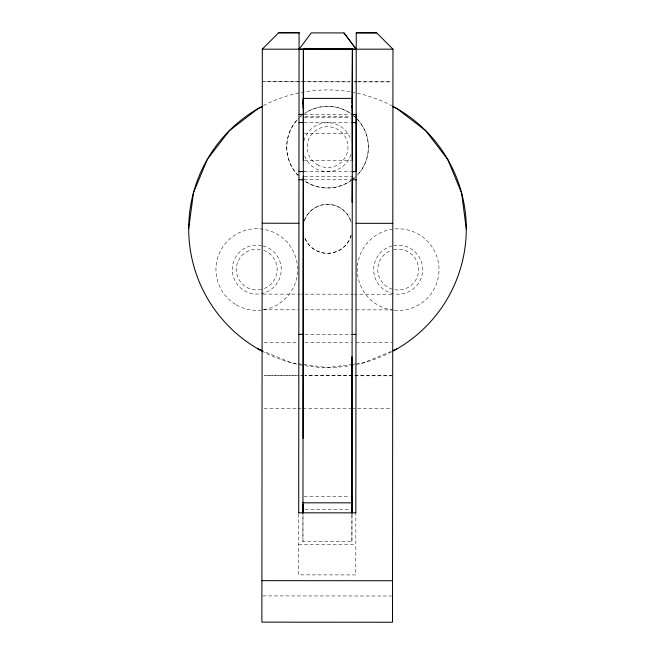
<?xml version="1.0" encoding="UTF-8"?>
<svg xmlns="http://www.w3.org/2000/svg" width="655" height="655" viewBox="0 0 655 655"><rect width="100%" height="100%" fill="white"/><g stroke="black" fill="none" stroke-linecap="round" stroke-linejoin="round"><path stroke-width="0.49" stroke-dasharray="3.27 2.46" d="M298.696 513.938L298.647 574.869L355.796 574.918L355.845 513.766M351.989 513.995L351.915 541.628L302.929 541.611L302.954 514.339M351.915 541.628L351.94 514.355M302.929 541.611L303.003 513.987M391.223 351.367L363.312 362.903L357.327 363.681M352.341 364.336L327.385 367.602L302.446 364.295M353.34 364.205L356.328 363.812M305.066 116.402L349.966 116.41M304.378 117.36L350.302 117.368M304.362 133.694L350.286 133.71M304.338 160.467L351.285 160.483M304.329 176.277L351.276 176.293M304.993 309.815L351.94 309.831M304.968 342.475L351.915 342.483M304.076 496.588L349.999 496.605M305.083 509.68L349.983 509.688M350.073 81.809L263.326 81.736L350.073 81.867M354.15 81.809L357.212 81.809M358.236 81.809L390.896 81.834L358.236 81.875M354.15 81.875L357.212 81.875M304.116 114.42L350.04 114.453M304.1 122.591L349.942 122.624M304.076 171.577L351.014 171.618M304.067 179.732L351.014 179.773M263.154 294.128L299.892 294.152M300.915 294.152L303.977 294.16M304.993 294.16L352.963 294.193M353.978 294.193L391.739 294.226M263.138 309.782L298.86 309.815M356.009 309.856L391.731 309.889M304.96 334.377L350.892 334.418M264.137 342.442L296.789 342.467M355.984 342.516L391.706 342.549M392.697 375.757L304.927 375.692L391.674 375.823M264.08 408.343L296.74 408.409M297.763 408.376L301.84 408.417M302.864 408.376L350.826 408.458M351.85 408.417L391.649 408.491M298.672 544.583L355.821 544.633M262.909 595.903L391.502 596.001M301.447 364.164L291.467 362.845L263.58 351.268M350.965 154.449A24.497 24.497 0 0 1 304.436 155.284M303.912 140.858A24.497 24.497 0 0 1 350.982 140.023M351.154 235.104A24.497 24.497 0 0 1 304.084 235.939M304.1 221.513A24.497 24.497 0 0 1 351.162 222.43M357.786 119.726A40.823 40.823 0 0 1 356.41 176.056M355.714 176.727A40.823 40.823 0 0 1 304.665 180.96A40.823 40.823 0 0 0 351.211 180.395M298.68 176.007A40.823 40.823 0 0 1 298.721 118.277M300.121 116.942A40.823 40.823 0 0 1 301.595 115.673A40.823 40.823 0 0 0 300.121 116.901M350.466 113.372A40.823 40.823 0 0 0 304.722 113.331A40.823 40.823 0 0 1 350.466 113.331M353.585 115.714A40.823 40.823 0 0 1 355.763 117.646M351.154 235.219A24.497 24.497 0 0 1 304.69 237.79M304.706 219.9A24.497 24.497 0 0 1 351.162 222.536M393.63 245.609A24.497 24.497 0 0 1 421.484 277.204A24.497 24.497 0 0 1 380.416 286.546A24.497 24.497 0 0 1 391.854 246.018M393.295 310.159A40.823 40.823 0 0 1 365.318 245.396A40.823 40.823 0 0 1 435.452 252.986A40.823 40.823 0 0 1 394.269 310.257M356.451 118.277A40.823 40.823 0 0 1 357.081 175.319M354.281 177.988A40.823 40.823 0 0 1 351.997 179.822M298 175.278A40.823 40.823 0 0 1 298.721 118.236M353.585 115.673A40.823 40.823 0 0 1 355.763 117.605M391.526 351.891A138.794 138.794 0 0 1 263.277 351.792M263.474 105.602A138.794 138.794 0 0 1 350.744 91.913M351.743 92.085A138.794 138.794 0 0 1 391.723 105.701M263.752 250.357A20.411 20.411 0 0 1 262.025 289.248M261.165 289.461A20.411 20.411 0 0 1 236.349 269.516A20.411 20.411 0 0 1 261.198 249.612M393.77 249.702A20.411 20.411 0 0 1 417.882 274.928A20.411 20.411 0 0 1 384.37 284.671A20.411 20.411 0 0 1 391.215 250.447M263.122 245.912A24.497 24.497 0 0 1 274.494 286.464A24.497 24.497 0 0 1 233.442 277.057A24.497 24.497 0 0 1 261.337 245.502M298.803 375.683L264.104 375.659L298.803 375.749M303.912 375.692L299.826 375.683L303.912 375.749M236.324 304.87A40.823 40.823 0 0 0 297.583 269.565A40.823 40.823 0 0 0 236.381 234.162A40.823 40.823 0 0 0 236.324 304.87M317.348 164.773A20.411 20.411 0 0 0 347.977 147.121A20.411 20.411 0 0 0 317.372 129.42A20.411 20.411 0 0 0 317.348 164.773"/><path stroke-width="0.98" d="M262.327 49.068L261.869 622.144L392.501 622.25L392.959 49.174L262.327 49.191M278.67 32.775L299.081 32.766L278.67 32.775L262.327 49.092M298.696 512.988L299.081 32.766M302.954 513.332L303.396 49.084L303.322 160.549M303.044 509.68L303.044 504.268M303.101 438.318L303.306 176.277M343.99 32.93L356.222 49.24L299.065 49.199L311.33 32.881L343.99 32.93L356.222 49.141M351.94 513.34L352.398 49.109L352.022 98.97M351.907 356.787L352.03 509.688M352.013 105.586L352.308 160.565M355.845 513.037L356.23 32.816L376.641 32.832L392.959 49.191M356.23 32.832L376.641 32.832M303.003 512.963L303.028 504.776M351.997 512.971L352.038 496.605M352.062 202.329L352.292 176.293M352.038 171.618L356.123 171.618L356.164 114.461L352.087 114.453M303.028 107.756L303.281 98.389L352.267 98.397L352.013 107.772M303.036 104.063L303.281 98.389M352.062 103.13L352.267 98.397M188.706 228.693L193.462 192.775L207.357 159.312L229.438 130.582L258.201 108.55M258.201 108.493L262.278 106.79M392.722 350.687L396.799 348.992M303.396 49.084L352.398 49.109M302.716 502.811L351.702 502.827M299.016 114.412L303.101 114.42M299.007 122.583L303.085 122.591M351.981 122.632L356.058 122.632M298.967 171.577L304.076 171.577M298.967 179.732L304.067 179.732M352.03 179.773L356.115 179.773M262.188 223.232L298.926 223.265M356.083 223.314L392.82 223.339M298.844 334.377L302.921 334.377M351.907 334.418L355.993 334.418M298.696 512.816L355.845 512.857M261.902 580.649L392.533 580.748M392.91 106.896L396.995 108.599M258.005 348.878L262.09 350.589M258.005 348.951L262.655 350.883M396.995 108.664L425.725 130.738L447.758 159.501L461.595 192.988L466.294 228.914M392.615 106.175A138.794 138.794 0 0 1 393.303 350.949M262.385 351.326A138.794 138.794 0 0 1 261.697 106.544"/></g></svg>
